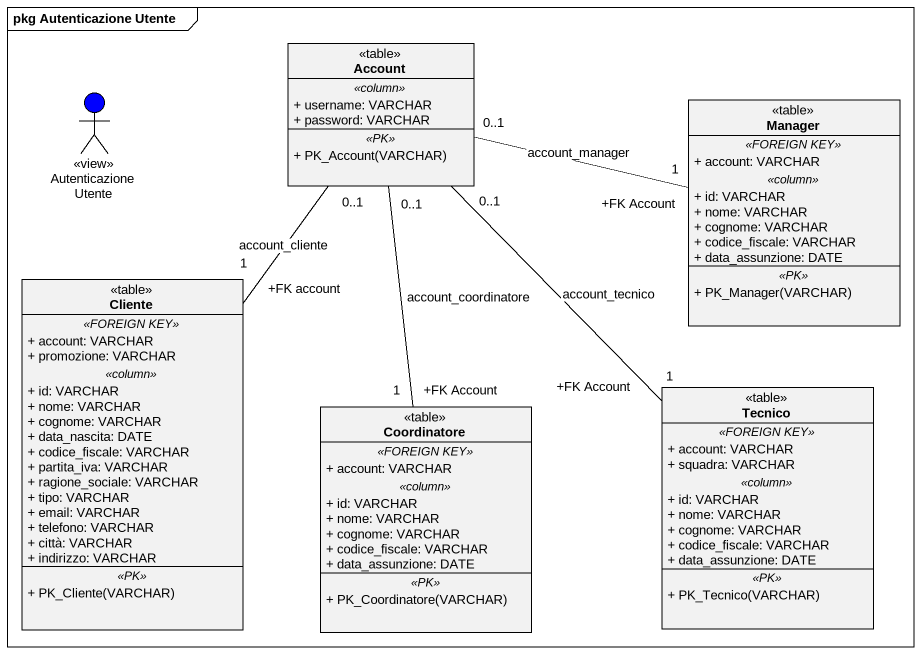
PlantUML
@startuml
mainframe pkg Autenticazione Utente
allowmixing
hide circle
hide empty members
skinparam classAttributeIconSize 0
class Account <<table>> {
  .. <<column>> ..
  + username: VARCHAR
  + password: VARCHAR
  .. <<PK>> ..
  + PK_Account(VARCHAR)
}
actor "Autenticazione Utente" as Autenticazione_Utente <<view>> #0000FF
class Manager <<table>> {
  .. <<FOREIGN KEY>> ..
  + account: VARCHAR
  .. <<column>> ..
  + id: VARCHAR
  + nome: VARCHAR
  + cognome: VARCHAR
  + codice_fiscale: VARCHAR
  + data_assunzione: DATE
  .. <<PK>> ..
  + PK_Manager(VARCHAR)
}
class Cliente <<table>> {
  .. <<FOREIGN KEY>> ..
  + account: VARCHAR
  + promozione: VARCHAR
  .. <<column>> ..
  + id: VARCHAR
  + nome: VARCHAR
  + cognome: VARCHAR
  + data_nascita: DATE
  + codice_fiscale: VARCHAR
  + partita_iva: VARCHAR
  + ragione_sociale: VARCHAR
  + tipo: VARCHAR
  + email: VARCHAR
  + telefono: VARCHAR
  + città: VARCHAR
  + indirizzo: VARCHAR
  .. <<PK>> ..
  + PK_Cliente(VARCHAR)
}
class Coordinatore <<table>> {
  .. <<FOREIGN KEY>> ..
  + account: VARCHAR
  .. <<column>> ..
  + id: VARCHAR
  + nome: VARCHAR
  + cognome: VARCHAR
  + codice_fiscale: VARCHAR
  + data_assunzione: DATE
  .. <<PK>> ..
  + PK_Coordinatore(VARCHAR)
}
class Tecnico <<table>> {
  .. <<FOREIGN KEY>> ..
  + account: VARCHAR
  + squadra: VARCHAR
  .. <<column>> ..
  + id: VARCHAR
  + nome: VARCHAR
  + cognome: VARCHAR
  + codice_fiscale: VARCHAR
  + data_assunzione: DATE
  .. <<PK>> ..
  + PK_Tecnico(VARCHAR)
}
Manager "+FK Account\n1" -left- "0..1" Account : account_manager
Cliente "+FK account\n1" -up- "0..1" Account : account_cliente
Coordinatore "+FK Account\n1" -up- "0..1" Account : account_coordinatore
Tecnico "+FK Account\n1" -up- "0..1" Account : account_tecnico
@enduml
